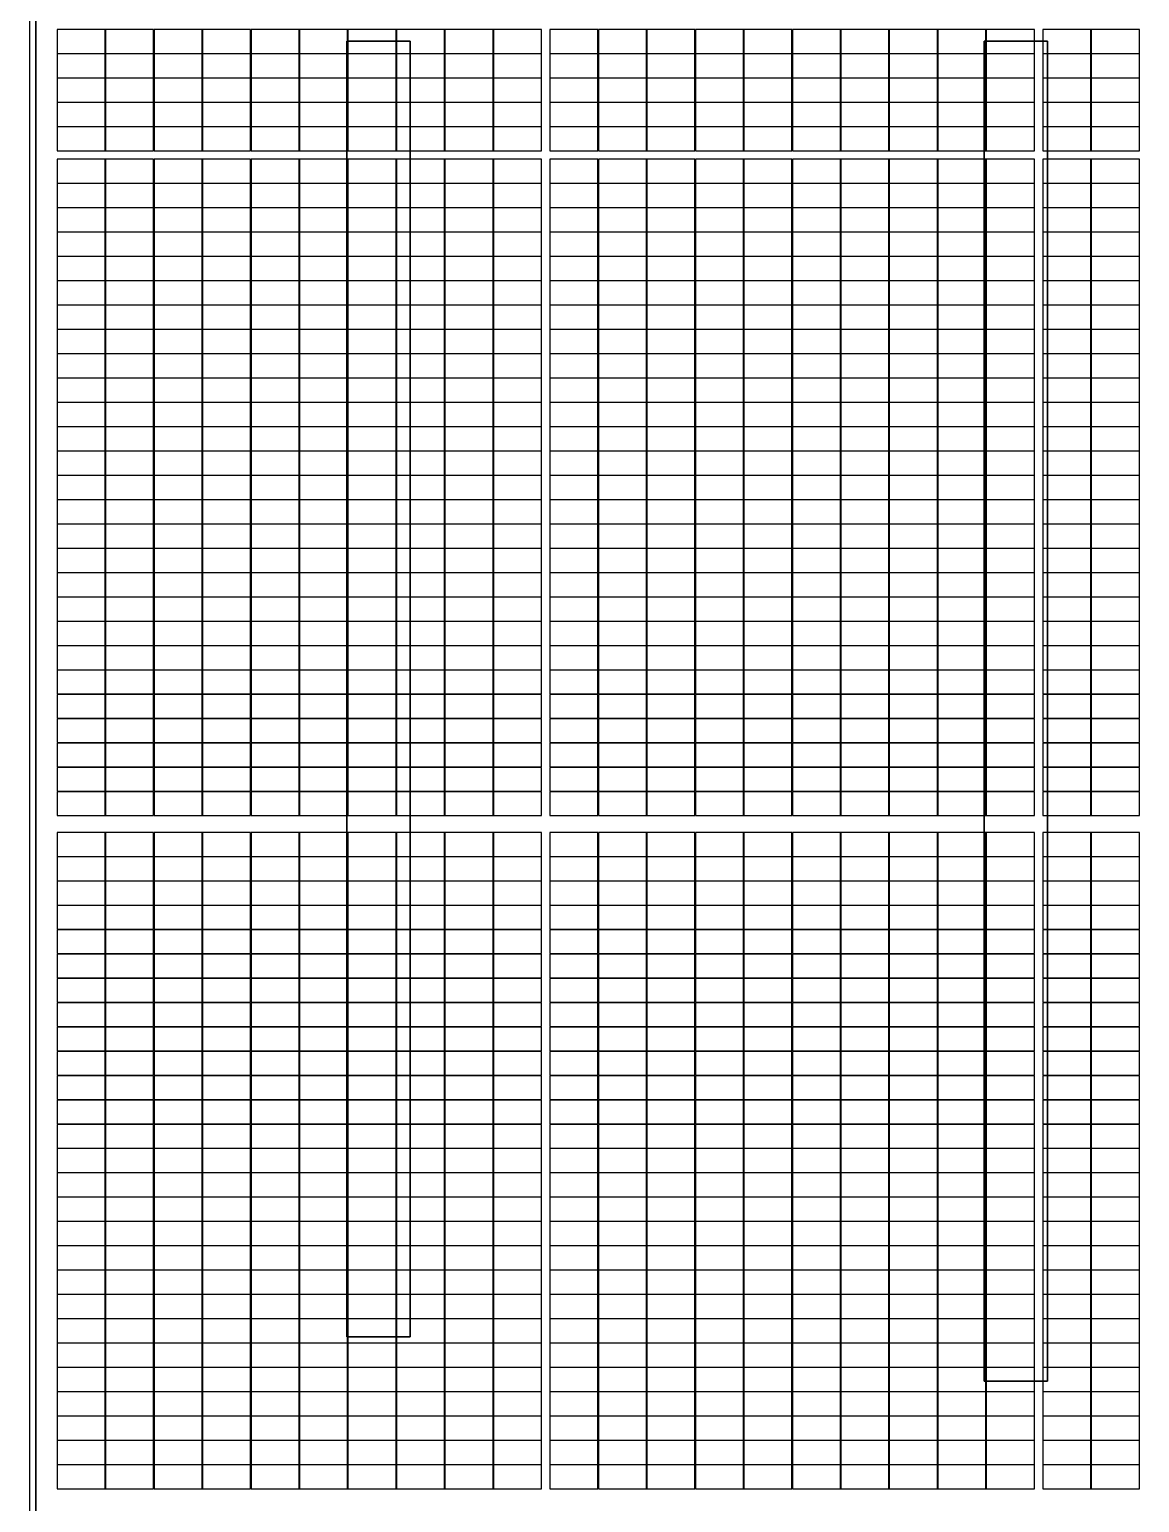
# Model space of a CAD drawing. Header units: millimetres. Extents: x 1218 to 2690, y 1163 to 1758.
# Drawn here: x 1285.3 to 1337.9, y 1416.1 to 1485.9 of the extents above; entities that cross this region are included whole.
import ezdxf

# ---------------------------------------------------------------- set-up
doc = ezdxf.new("R2010")
doc.units = ezdxf.units.MM
for name, color, linetype in [('WALL', 9, 'Continuous'), ('单元区域外轮廓', 7, 'ByLayer'), ('屋脊线', 7, 'ByLayer'), ('组件', 7, 'ByLayer'), ('障碍物', 7, 'ByLayer')]:
    doc.layers.add(name, color=color, linetype=linetype)

# ---------------------------------------------------------------- blocks, each defined once
blk = doc.blocks.new('DT1')
at = {"layer": 'WALL'}
for p, q in [((77859.9, 2023103.7), (77859.9, 1865103.7)), ((78159.9, 2022803.7), (78159.9, 1865403.7))]:
    blk.add_line(p, q, dxfattribs=at)
for points in [[(95909.9, 1952903.7), (95909.9, 2014303.7), (92909.9, 2014303.7), (92909.9, 1952903.7), (95909.9, 1952903.7)], [(126109.9, 1950803.7), (126109.9, 2014303.7), (123109.9, 2014303.7), (123109.9, 1950803.7), (126109.9, 1950803.7)]]:
    blk.add_lwpolyline(points, dxfattribs=at)
blk = doc.blocks.new('*U582')
at = {"layer": '单元区域外轮廓', "color": 2}
blk.add_polyline3d([(582600, -78700, 12000), (-582600, -78700, 12000), (-582600, 78700, 12000), (582600, 78700, 12000)], close=True, dxfattribs=at)
at = {"flags": 1}
for tag in ['unit_id', 'unit_name', 'parapet_height', 'ground_elevation', 'is_enable_parapet']:
    blk.add_attdef(tag, (0, 0), '', height=2.5, dxfattribs=at)
blk = doc.blocks.new('*U583')
at = {"layer": '屋脊线', "color": 30}
blk.add_line((-582600, 78700, 12000), (-582600, 0, 16000), dxfattribs=at)
at = {"flags": 1}
for tag in ['unit_id', 'unit_name']:
    blk.add_attdef(tag, (0, 0), '', height=2.5, dxfattribs=at)
blk = doc.blocks.new('*U586')
at = {"color": 0}
blk.add_polyline3d([(0, 0, 0), (-227.8, 0, 0), (-227.8, -113.3, 5.8), (0, -113.3, 5.8)], close=True, dxfattribs=at)
at = {"flags": 1}
for tag in ['mounting-hole-spacing1', 'mounting-hole-spacing2', 'module-material', 'vmpo', 'voco', 'silicon-material', 'panel-length', 'panel-width', 'panel-height', 'userid', 'theme', 'note', 'name', 'pmax', 'company-name', 'id', 'impo', 'isco']:
    blk.add_attdef(tag, (0, 0), '', height=2.5, dxfattribs=at)
blk = doc.blocks.new('*U587')
at = {"layer": '组件', "color": 240}
for p in [(-57931.3, 7074.4, 1250.4), (-57701.5, 7074.4, 1250.4), (-57471.7, 7074.4, 1250.4), (-57241.9, 7074.4, 1250.4), (-57012.1, 7074.4, 1250.4), (-56782.3, 7074.4, 1250.4), (-56552.5, 7074.4, 1250.4), (-56322.7, 7074.4, 1250.4), (-56092.9, 7074.4, 1250.4), (-55863.1, 7074.4, 1250.4), (-55595.3, 7074.4, 1250.4), (-57931.3, 6959.1, 1256.3), (-57701.5, 6959.1, 1256.3), (-57471.7, 6959.1, 1256.3), (-57241.9, 6959.1, 1256.3), (-57012.1, 6959.1, 1256.3), (-56782.3, 6959.1, 1256.3), (-56552.5, 6959.1, 1256.3), (-56322.7, 6959.1, 1256.3), (-56092.9, 6959.1, 1256.3), (-55863.1, 6959.1, 1256.3), (-55595.3, 6959.1, 1256.3), (-57931.3, 6843.9, 1262.2), (-57701.5, 6843.9, 1262.2), (-57471.7, 6843.9, 1262.2), (-57241.9, 6843.9, 1262.2), (-57012.1, 6843.9, 1262.2), (-56782.3, 6843.9, 1262.2), (-56552.5, 6843.9, 1262.2), (-56322.7, 6843.9, 1262.2), (-56092.9, 6843.9, 1262.2), (-55863.1, 6843.9, 1262.2), (-55595.3, 6843.9, 1262.2), (-57931.3, 6728.6, 1268), (-57701.5, 6728.6, 1268), (-57471.7, 6728.6, 1268), (-57241.9, 6728.6, 1268), (-57012.1, 6728.6, 1268), (-56782.3, 6728.6, 1268), (-56552.5, 6728.6, 1268), (-56322.7, 6728.6, 1268), (-56092.9, 6728.6, 1268), (-55863.1, 6728.6, 1268), (-55595.3, 6728.6, 1268), (-57931.3, 6613.4, 1273.9), (-57701.5, 6613.4, 1273.9), (-57471.7, 6613.4, 1273.9), (-57241.9, 6613.4, 1273.9), (-57012.1, 6613.4, 1273.9), (-56782.3, 6613.4, 1273.9), (-56552.5, 6613.4, 1273.9), (-56322.7, 6613.4, 1273.9), (-56092.9, 6613.4, 1273.9), (-55863.1, 6613.4, 1273.9), (-55595.3, 6613.4, 1273.9), (-57931.3, 6460.2, 1281.7), (-57701.5, 6460.2, 1281.7), (-57471.7, 6460.2, 1281.7), (-57241.9, 6460.2, 1281.7), (-57012.1, 6460.2, 1281.7), (-56782.3, 6460.2, 1281.7), (-56552.5, 6460.2, 1281.7), (-56322.7, 6460.2, 1281.7), (-56092.9, 6460.2, 1281.7), (-55863.1, 6460.2, 1281.7), (-55595.3, 6460.2, 1281.7), (-57931.3, 6344.9, 1287.5), (-57701.5, 6344.9, 1287.5), (-57471.7, 6344.9, 1287.5), (-57241.9, 6344.9, 1287.5), (-57012.1, 6344.9, 1287.5), (-56782.3, 6344.9, 1287.5), (-56552.5, 6344.9, 1287.5), (-56322.7, 6344.9, 1287.5), (-56092.9, 6344.9, 1287.5), (-55863.1, 6344.9, 1287.5), (-55595.3, 6344.9, 1287.5), (-57931.3, 6229.7, 1293.4), (-57701.5, 6229.7, 1293.4), (-57471.7, 6229.7, 1293.4), (-57241.9, 6229.7, 1293.4), (-57012.1, 6229.7, 1293.4), (-56782.3, 6229.7, 1293.4), (-56552.5, 6229.7, 1293.4), (-56322.7, 6229.7, 1293.4), (-56092.9, 6229.7, 1293.4), (-55863.1, 6229.7, 1293.4), (-55595.3, 6229.7, 1293.4), (-57931.3, 6114.4, 1299.2), (-57701.5, 6114.4, 1299.2), (-57471.7, 6114.4, 1299.2), (-57241.9, 6114.4, 1299.2), (-57012.1, 6114.4, 1299.2), (-56782.3, 6114.4, 1299.2), (-56552.5, 6114.4, 1299.2), (-56322.7, 6114.4, 1299.2), (-56092.9, 6114.4, 1299.2), (-55863.1, 6114.4, 1299.2), (-55595.3, 6114.4, 1299.2), (-57931.3, 5999.2, 1305.1), (-57701.5, 5999.2, 1305.1), (-57471.7, 5999.2, 1305.1), (-57241.9, 5999.2, 1305.1), (-57012.1, 5999.2, 1305.1), (-56782.3, 5999.2, 1305.1), (-56552.5, 5999.2, 1305.1), (-56322.7, 5999.2, 1305.1), (-56092.9, 5999.2, 1305.1), (-55863.1, 5999.2, 1305.1), (-55595.3, 5999.2, 1305.1), (-57931.3, 5883.9, 1310.9), (-57701.5, 5883.9, 1310.9), (-57471.7, 5883.9, 1310.9), (-57241.9, 5883.9, 1310.9), (-57012.1, 5883.9, 1310.9), (-56782.3, 5883.9, 1310.9), (-56552.5, 5883.9, 1310.9), (-56322.7, 5883.9, 1310.9), (-56092.9, 5883.9, 1310.9), (-55863.1, 5883.9, 1310.9), (-55595.3, 5883.9, 1310.9), (-57931.3, 5768.7, 1316.8), (-57701.5, 5768.7, 1316.8), (-57471.7, 5768.7, 1316.8), (-57241.9, 5768.7, 1316.8), (-57012.1, 5768.7, 1316.8), (-56782.3, 5768.7, 1316.8), (-56552.5, 5768.7, 1316.8), (-56322.7, 5768.7, 1316.8), (-56092.9, 5768.7, 1316.8), (-55863.1, 5768.7, 1316.8), (-55595.3, 5768.7, 1316.8), (-57931.3, 5653.4, 1322.7), (-57701.5, 5653.4, 1322.7), (-57471.7, 5653.4, 1322.7), (-57241.9, 5653.4, 1322.7), (-57012.1, 5653.4, 1322.7), (-56782.3, 5653.4, 1322.7), (-56552.5, 5653.4, 1322.7), (-56322.7, 5653.4, 1322.7), (-56092.9, 5653.4, 1322.7), (-55863.1, 5653.4, 1322.7), (-55595.3, 5653.4, 1322.7), (-57931.3, 5538.2, 1328.5), (-57701.5, 5538.2, 1328.5), (-57471.7, 5538.2, 1328.5), (-57241.9, 5538.2, 1328.5), (-57012.1, 5538.2, 1328.5), (-56782.3, 5538.2, 1328.5), (-56552.5, 5538.2, 1328.5), (-56322.7, 5538.2, 1328.5), (-56092.9, 5538.2, 1328.5), (-55863.1, 5538.2, 1328.5), (-55595.3, 5538.2, 1328.5), (-57931.3, 5422.9, 1334.4), (-57701.5, 5422.9, 1334.4), (-57471.7, 5422.9, 1334.4), (-57241.9, 5422.9, 1334.4), (-57012.1, 5422.9, 1334.4), (-56782.3, 5422.9, 1334.4), (-56552.5, 5422.9, 1334.4), (-56322.7, 5422.9, 1334.4), (-56092.9, 5422.9, 1334.4), (-55863.1, 5422.9, 1334.4), (-55595.3, 5422.9, 1334.4), (-57931.3, 5307.6, 1340.2), (-57701.5, 5307.6, 1340.2), (-57471.7, 5307.6, 1340.2), (-57241.9, 5307.6, 1340.2), (-57012.1, 5307.6, 1340.2), (-56782.3, 5307.6, 1340.2), (-56552.5, 5307.6, 1340.2), (-56322.7, 5307.6, 1340.2), (-56092.9, 5307.6, 1340.2), (-55863.1, 5307.6, 1340.2), (-55595.3, 5307.6, 1340.2), (-57931.3, 5192.4, 1346.1), (-57701.5, 5192.4, 1346.1), (-57471.7, 5192.4, 1346.1), (-57241.9, 5192.4, 1346.1), (-57012.1, 5192.4, 1346.1), (-56782.3, 5192.4, 1346.1), (-56552.5, 5192.4, 1346.1), (-56322.7, 5192.4, 1346.1), (-56092.9, 5192.4, 1346.1), (-55863.1, 5192.4, 1346.1), (-55595.3, 5192.4, 1346.1), (-57931.3, 5077.1, 1352), (-57701.5, 5077.1, 1352), (-57471.7, 5077.1, 1352), (-57241.9, 5077.1, 1352), (-57012.1, 5077.1, 1352), (-56782.3, 5077.1, 1352), (-56552.5, 5077.1, 1352), (-56322.7, 5077.1, 1352), (-56092.9, 5077.1, 1352), (-55863.1, 5077.1, 1352), (-55595.3, 5077.1, 1352), (-57931.3, 4961.9, 1357.8), (-57701.5, 4961.9, 1357.8), (-57471.7, 4961.9, 1357.8), (-57241.9, 4961.9, 1357.8), (-57012.1, 4961.9, 1357.8), (-56782.3, 4961.9, 1357.8), (-56552.5, 4961.9, 1357.8), (-56322.7, 4961.9, 1357.8), (-56092.9, 4961.9, 1357.8), (-55863.1, 4961.9, 1357.8), (-55595.3, 4961.9, 1357.8), (-57931.3, 4846.6, 1363.7), (-57701.5, 4846.6, 1363.7), (-57471.7, 4846.6, 1363.7), (-57241.9, 4846.6, 1363.7), (-57012.1, 4846.6, 1363.7), (-56782.3, 4846.6, 1363.7), (-56552.5, 4846.6, 1363.7), (-56322.7, 4846.6, 1363.7), (-56092.9, 4846.6, 1363.7), (-55863.1, 4846.6, 1363.7), (-55595.3, 4846.6, 1363.7), (-57931.3, 4731.4, 1369.5), (-57701.5, 4731.4, 1369.5), (-57471.7, 4731.4, 1369.5), (-57241.9, 4731.4, 1369.5), (-57012.1, 4731.4, 1369.5), (-56782.3, 4731.4, 1369.5), (-56552.5, 4731.4, 1369.5), (-56322.7, 4731.4, 1369.5), (-56092.9, 4731.4, 1369.5), (-55863.1, 4731.4, 1369.5), (-55595.3, 4731.4, 1369.5), (-57931.3, 4616.1, 1375.4), (-57701.5, 4616.1, 1375.4), (-57471.7, 4616.1, 1375.4), (-57241.9, 4616.1, 1375.4), (-57012.1, 4616.1, 1375.4), (-56782.3, 4616.1, 1375.4), (-56552.5, 4616.1, 1375.4), (-56322.7, 4616.1, 1375.4), (-56092.9, 4616.1, 1375.4), (-55863.1, 4616.1, 1375.4), (-55595.3, 4616.1, 1375.4), (-57931.3, 4500.9, 1381.3), (-57701.5, 4500.9, 1381.3), (-57471.7, 4500.9, 1381.3), (-57241.9, 4500.9, 1381.3), (-57012.1, 4500.9, 1381.3), (-56782.3, 4500.9, 1381.3), (-56552.5, 4500.9, 1381.3), (-56322.7, 4500.9, 1381.3), (-56092.9, 4500.9, 1381.3), (-55863.1, 4500.9, 1381.3), (-55595.3, 4500.9, 1381.3), (-57931.3, 4385.6, 1387.1), (-57701.5, 4385.6, 1387.1), (-57471.7, 4385.6, 1387.1), (-57241.9, 4385.6, 1387.1), (-57012.1, 4385.6, 1387.1), (-56782.3, 4385.6, 1387.1), (-56552.5, 4385.6, 1387.1), (-56322.7, 4385.6, 1387.1), (-56092.9, 4385.6, 1387.1), (-55863.1, 4385.6, 1387.1), (-55595.3, 4385.6, 1387.1), (-57931.3, 4270.4, 1393), (-57701.5, 4270.4, 1393), (-57471.7, 4270.4, 1393), (-57241.9, 4270.4, 1393), (-57012.1, 4270.4, 1393), (-56782.3, 4270.4, 1393), (-56552.5, 4270.4, 1393), (-56322.7, 4270.4, 1393), (-56092.9, 4270.4, 1393), (-55863.1, 4270.4, 1393), (-55595.3, 4270.4, 1393), (-57931.3, 4155.1, 1398.8), (-57701.5, 4155.1, 1398.8), (-57471.7, 4155.1, 1398.8), (-57241.9, 4155.1, 1398.8), (-57012.1, 4155.1, 1398.8), (-56782.3, 4155.1, 1398.8), (-56552.5, 4155.1, 1398.8), (-56322.7, 4155.1, 1398.8), (-56092.9, 4155.1, 1398.8), (-55863.1, 4155.1, 1398.8), (-55595.3, 4155.1, 1398.8), (-57931.3, 4039.9, 1404.7), (-57701.5, 4039.9, 1404.7), (-57471.7, 4039.9, 1404.7), (-57241.9, 4039.9, 1404.7), (-57012.1, 4039.9, 1404.7), (-56782.3, 4039.9, 1404.7), (-56552.5, 4039.9, 1404.7), (-56322.7, 4039.9, 1404.7), (-56092.9, 4039.9, 1404.7), (-55863.1, 4039.9, 1404.7), (-55595.3, 4039.9, 1404.7), (-57931.3, 3924.6, 1410.5), (-57701.5, 3924.6, 1410.5), (-57471.7, 3924.6, 1410.5), (-57241.9, 3924.6, 1410.5), (-57012.1, 3924.6, 1410.5), (-56782.3, 3924.6, 1410.5), (-56552.5, 3924.6, 1410.5), (-56322.7, 3924.6, 1410.5), (-56092.9, 3924.6, 1410.5), (-55863.1, 3924.6, 1410.5), (-55595.3, 3924.6, 1410.5), (-57931.3, 3809.4, 1416.4), (-57701.5, 3809.4, 1416.4), (-57471.7, 3809.4, 1416.4), (-57241.9, 3809.4, 1416.4), (-57012.1, 3809.4, 1416.4), (-56782.3, 3809.4, 1416.4), (-56552.5, 3809.4, 1416.4), (-56322.7, 3809.4, 1416.4), (-56092.9, 3809.4, 1416.4), (-55863.1, 3809.4, 1416.4), (-55595.3, 3809.4, 1416.4), (-57931.3, 3694.1, 1422.3), (-57701.5, 3694.1, 1422.3), (-57471.7, 3694.1, 1422.3), (-57241.9, 3694.1, 1422.3), (-57012.1, 3694.1, 1422.3), (-56782.3, 3694.1, 1422.3), (-56552.5, 3694.1, 1422.3), (-56322.7, 3694.1, 1422.3), (-56092.9, 3694.1, 1422.3), (-55863.1, 3694.1, 1422.3), (-55595.3, 3694.1, 1422.3), (-57931.3, 3578.9, 1428.1), (-57701.5, 3578.9, 1428.1), (-57471.7, 3578.9, 1428.1), (-57241.9, 3578.9, 1428.1), (-57012.1, 3578.9, 1428.1), (-56782.3, 3578.9, 1428.1), (-56552.5, 3578.9, 1428.1), (-56322.7, 3578.9, 1428.1), (-56092.9, 3578.9, 1428.1), (-55863.1, 3578.9, 1428.1), (-55595.3, 3578.9, 1428.1), (-57931.3, 3463.6, 1434), (-57701.5, 3463.6, 1434), (-57471.7, 3463.6, 1434), (-57241.9, 3463.6, 1434), (-57012.1, 3463.6, 1434), (-56782.3, 3463.6, 1434), (-56552.5, 3463.6, 1434), (-56322.7, 3463.6, 1434), (-56092.9, 3463.6, 1434), (-55863.1, 3463.6, 1434), (-55595.3, 3463.6, 1434), (-57931.3, 3270.4, 1443.8), (-57701.5, 3270.4, 1443.8), (-57471.7, 3270.4, 1443.8), (-57241.9, 3270.4, 1443.8), (-57012.1, 3270.4, 1443.8), (-56782.3, 3270.4, 1443.8), (-56552.5, 3270.4, 1443.8), (-56322.7, 3270.4, 1443.8), (-56092.9, 3270.4, 1443.8), (-55863.1, 3270.4, 1443.8), (-55595.3, 3270.4, 1443.8), (-57931.3, 3155.2, 1449.6), (-57701.5, 3155.2, 1449.6), (-57471.7, 3155.2, 1449.6), (-57241.9, 3155.2, 1449.6), (-57012.1, 3155.2, 1449.6), (-56782.3, 3155.2, 1449.6), (-56552.5, 3155.2, 1449.6), (-56322.7, 3155.2, 1449.6), (-56092.9, 3155.2, 1449.6), (-55863.1, 3155.2, 1449.6), (-55595.3, 3155.2, 1449.6), (-57931.3, 3039.9, 1455.5), (-57701.5, 3039.9, 1455.5), (-57471.7, 3039.9, 1455.5), (-57241.9, 3039.9, 1455.5), (-57012.1, 3039.9, 1455.5), (-56782.3, 3039.9, 1455.5), (-56552.5, 3039.9, 1455.5), (-56322.7, 3039.9, 1455.5), (-56092.9, 3039.9, 1455.5), (-55863.1, 3039.9, 1455.5), (-55595.3, 3039.9, 1455.5), (-57931.3, 2924.7, 1461.4), (-57701.5, 2924.7, 1461.4), (-57471.7, 2924.7, 1461.4), (-57241.9, 2924.7, 1461.4), (-57012.1, 2924.7, 1461.4), (-56782.3, 2924.7, 1461.4), (-56552.5, 2924.7, 1461.4), (-56322.7, 2924.7, 1461.4), (-56092.9, 2924.7, 1461.4), (-55863.1, 2924.7, 1461.4), (-55595.3, 2924.7, 1461.4), (-57931.3, 2809.4, 1467.2), (-57701.5, 2809.4, 1467.2), (-57471.7, 2809.4, 1467.2), (-57241.9, 2809.4, 1467.2), (-57012.1, 2809.4, 1467.2), (-56782.3, 2809.4, 1467.2), (-56552.5, 2809.4, 1467.2), (-56322.7, 2809.4, 1467.2), (-56092.9, 2809.4, 1467.2), (-55863.1, 2809.4, 1467.2), (-55595.3, 2809.4, 1467.2), (-57931.3, 2694.2, 1473.1), (-57701.5, 2694.2, 1473.1), (-57471.7, 2694.2, 1473.1), (-57241.9, 2694.2, 1473.1), (-57012.1, 2694.2, 1473.1), (-56782.3, 2694.2, 1473.1), (-56552.5, 2694.2, 1473.1), (-56322.7, 2694.2, 1473.1), (-56092.9, 2694.2, 1473.1), (-55863.1, 2694.2, 1473.1), (-55595.3, 2694.2, 1473.1), (-57931.3, 2578.9, 1478.9), (-57701.5, 2578.9, 1478.9), (-57471.7, 2578.9, 1478.9), (-57241.9, 2578.9, 1478.9), (-57012.1, 2578.9, 1478.9), (-56782.3, 2578.9, 1478.9), (-56552.5, 2578.9, 1478.9), (-56322.7, 2578.9, 1478.9), (-56092.9, 2578.9, 1478.9), (-55863.1, 2578.9, 1478.9), (-55595.3, 2578.9, 1478.9), (-57931.3, 2463.7, 1484.8), (-57701.5, 2463.7, 1484.8), (-57471.7, 2463.7, 1484.8), (-57241.9, 2463.7, 1484.8), (-57012.1, 2463.7, 1484.8), (-56782.3, 2463.7, 1484.8), (-56552.5, 2463.7, 1484.8), (-56322.7, 2463.7, 1484.8), (-56092.9, 2463.7, 1484.8), (-55863.1, 2463.7, 1484.8), (-55595.3, 2463.7, 1484.8), (-57931.3, 2348.4, 1490.6), (-57701.5, 2348.4, 1490.6), (-57471.7, 2348.4, 1490.6), (-57241.9, 2348.4, 1490.6), (-57012.1, 2348.4, 1490.6), (-56782.3, 2348.4, 1490.6), (-56552.5, 2348.4, 1490.6), (-56322.7, 2348.4, 1490.6), (-56092.9, 2348.4, 1490.6), (-55863.1, 2348.4, 1490.6), (-55595.3, 2348.4, 1490.6), (-57931.3, 2233.2, 1496.5), (-57701.5, 2233.2, 1496.5), (-57471.7, 2233.2, 1496.5), (-57241.9, 2233.2, 1496.5), (-57012.1, 2233.2, 1496.5), (-56782.3, 2233.2, 1496.5), (-56552.5, 2233.2, 1496.5), (-56322.7, 2233.2, 1496.5), (-56092.9, 2233.2, 1496.5), (-55863.1, 2233.2, 1496.5), (-55595.3, 2233.2, 1496.5), (-57931.3, 2117.9, 1502.4), (-57701.5, 2117.9, 1502.4), (-57471.7, 2117.9, 1502.4), (-57241.9, 2117.9, 1502.4), (-57012.1, 2117.9, 1502.4), (-56782.3, 2117.9, 1502.4), (-56552.5, 2117.9, 1502.4), (-56322.7, 2117.9, 1502.4), (-56092.9, 2117.9, 1502.4), (-55863.1, 2117.9, 1502.4), (-55595.3, 2117.9, 1502.4), (-57931.3, 2002.7, 1508.2), (-57701.5, 2002.7, 1508.2), (-57471.7, 2002.7, 1508.2), (-57241.9, 2002.7, 1508.2), (-57012.1, 2002.7, 1508.2), (-56782.3, 2002.7, 1508.2), (-56552.5, 2002.7, 1508.2), (-56322.7, 2002.7, 1508.2), (-56092.9, 2002.7, 1508.2), (-55863.1, 2002.7, 1508.2), (-55595.3, 2002.7, 1508.2), (-57931.3, 1887.4, 1514.1), (-57701.5, 1887.4, 1514.1), (-57471.7, 1887.4, 1514.1), (-57241.9, 1887.4, 1514.1), (-57012.1, 1887.4, 1514.1), (-56782.3, 1887.4, 1514.1), (-56552.5, 1887.4, 1514.1), (-56322.7, 1887.4, 1514.1), (-56092.9, 1887.4, 1514.1), (-55863.1, 1887.4, 1514.1), (-55595.3, 1887.4, 1514.1), (-57931.3, 1772.2, 1519.9), (-57701.5, 1772.2, 1519.9), (-57471.7, 1772.2, 1519.9), (-57241.9, 1772.2, 1519.9), (-57012.1, 1772.2, 1519.9), (-56782.3, 1772.2, 1519.9), (-56552.5, 1772.2, 1519.9), (-56322.7, 1772.2, 1519.9), (-56092.9, 1772.2, 1519.9), (-55863.1, 1772.2, 1519.9), (-55595.3, 1772.2, 1519.9), (-57931.3, 1656.9, 1525.8), (-57701.5, 1656.9, 1525.8), (-57471.7, 1656.9, 1525.8), (-57241.9, 1656.9, 1525.8), (-57012.1, 1656.9, 1525.8), (-56782.3, 1656.9, 1525.8), (-56552.5, 1656.9, 1525.8), (-56322.7, 1656.9, 1525.8), (-56092.9, 1656.9, 1525.8), (-55863.1, 1656.9, 1525.8), (-55595.3, 1656.9, 1525.8), (-57931.3, 1541.7, 1531.7), (-57701.5, 1541.7, 1531.7), (-57471.7, 1541.7, 1531.7), (-57241.9, 1541.7, 1531.7), (-57012.1, 1541.7, 1531.7), (-56782.3, 1541.7, 1531.7), (-56552.5, 1541.7, 1531.7), (-56322.7, 1541.7, 1531.7), (-56092.9, 1541.7, 1531.7), (-55863.1, 1541.7, 1531.7), (-55595.3, 1541.7, 1531.7), (-57931.3, 1426.4, 1537.5), (-57701.5, 1426.4, 1537.5), (-57471.7, 1426.4, 1537.5), (-57241.9, 1426.4, 1537.5), (-57012.1, 1426.4, 1537.5), (-56782.3, 1426.4, 1537.5), (-56552.5, 1426.4, 1537.5), (-56322.7, 1426.4, 1537.5), (-56092.9, 1426.4, 1537.5), (-55863.1, 1426.4, 1537.5), (-55595.3, 1426.4, 1537.5), (-57931.3, 1311.2, 1543.4), (-57701.5, 1311.2, 1543.4), (-57471.7, 1311.2, 1543.4), (-57241.9, 1311.2, 1543.4), (-57012.1, 1311.2, 1543.4), (-56782.3, 1311.2, 1543.4), (-56552.5, 1311.2, 1543.4), (-56322.7, 1311.2, 1543.4), (-56092.9, 1311.2, 1543.4), (-55863.1, 1311.2, 1543.4), (-55595.3, 1311.2, 1543.4), (-57931.3, 1195.9, 1549.2), (-57701.5, 1195.9, 1549.2), (-57471.7, 1195.9, 1549.2), (-57241.9, 1195.9, 1549.2), (-57012.1, 1195.9, 1549.2), (-56782.3, 1195.9, 1549.2), (-56552.5, 1195.9, 1549.2), (-56322.7, 1195.9, 1549.2), (-56092.9, 1195.9, 1549.2), (-55863.1, 1195.9, 1549.2), (-55595.3, 1195.9, 1549.2), (-57931.3, 1080.7, 1555.1), (-57701.5, 1080.7, 1555.1), (-57471.7, 1080.7, 1555.1), (-57241.9, 1080.7, 1555.1), (-57012.1, 1080.7, 1555.1), (-56782.3, 1080.7, 1555.1), (-56552.5, 1080.7, 1555.1), (-56322.7, 1080.7, 1555.1), (-56092.9, 1080.7, 1555.1), (-55863.1, 1080.7, 1555.1), (-55595.3, 1080.7, 1555.1), (-57931.3, 965.4, 1560.9), (-57701.5, 965.4, 1560.9), (-57471.7, 965.4, 1560.9), (-57241.9, 965.4, 1560.9), (-57012.1, 965.4, 1560.9), (-56782.3, 965.4, 1560.9), (-56552.5, 965.4, 1560.9), (-56322.7, 965.4, 1560.9), (-56092.9, 965.4, 1560.9), (-55863.1, 965.4, 1560.9), (-55595.3, 965.4, 1560.9), (-57931.3, 850.2, 1566.8), (-57701.5, 850.2, 1566.8), (-57471.7, 850.2, 1566.8), (-57241.9, 850.2, 1566.8), (-57012.1, 850.2, 1566.8), (-56782.3, 850.2, 1566.8), (-56552.5, 850.2, 1566.8), (-56322.7, 850.2, 1566.8), (-56092.9, 850.2, 1566.8), (-55863.1, 850.2, 1566.8), (-55595.3, 850.2, 1566.8), (-57931.3, 734.9, 1572.7), (-57701.5, 734.9, 1572.7), (-57471.7, 734.9, 1572.7), (-57241.9, 734.9, 1572.7), (-57012.1, 734.9, 1572.7), (-56782.3, 734.9, 1572.7), (-56552.5, 734.9, 1572.7), (-56322.7, 734.9, 1572.7), (-56092.9, 734.9, 1572.7), (-55863.1, 734.9, 1572.7), (-55595.3, 734.9, 1572.7), (-57931.3, 619.6, 1578.5), (-57701.5, 619.6, 1578.5), (-57471.7, 619.6, 1578.5), (-57241.9, 619.6, 1578.5), (-57012.1, 619.6, 1578.5), (-56782.3, 619.6, 1578.5), (-56552.5, 619.6, 1578.5), (-56322.7, 619.6, 1578.5), (-56092.9, 619.6, 1578.5), (-55863.1, 619.6, 1578.5), (-55595.3, 619.6, 1578.5), (-57931.3, 504.4, 1584.4), (-57701.5, 504.4, 1584.4), (-57471.7, 504.4, 1584.4), (-57241.9, 504.4, 1584.4), (-57012.1, 504.4, 1584.4), (-56782.3, 504.4, 1584.4), (-56552.5, 504.4, 1584.4), (-56322.7, 504.4, 1584.4), (-56092.9, 504.4, 1584.4), (-55863.1, 504.4, 1584.4), (-55595.3, 504.4, 1584.4), (-57931.3, 389.1, 1590.2), (-57701.5, 389.1, 1590.2), (-57471.7, 389.1, 1590.2), (-57241.9, 389.1, 1590.2), (-57012.1, 389.1, 1590.2), (-56782.3, 389.1, 1590.2), (-56552.5, 389.1, 1590.2), (-56322.7, 389.1, 1590.2), (-56092.9, 389.1, 1590.2), (-55863.1, 389.1, 1590.2), (-55595.3, 389.1, 1590.2), (-57931.3, 273.9, 1596.1), (-57701.5, 273.9, 1596.1), (-57471.7, 273.9, 1596.1), (-57241.9, 273.9, 1596.1), (-57012.1, 273.9, 1596.1), (-56782.3, 273.9, 1596.1), (-56552.5, 273.9, 1596.1), (-56322.7, 273.9, 1596.1), (-56092.9, 273.9, 1596.1), (-55863.1, 273.9, 1596.1), (-55595.3, 273.9, 1596.1)]:
    blk.add_blockref('*U586', p, dxfattribs=at)
at = {"layer": '组件', "color": 60}
for p in [(-55365.5, 7074.4, 1250.4), (-55135.7, 7074.4, 1250.4), (-54905.9, 7074.4, 1250.4), (-54676.1, 7074.4, 1250.4), (-54446.3, 7074.4, 1250.4), (-54216.5, 7074.4, 1250.4), (-53986.7, 7074.4, 1250.4), (-53756.9, 7074.4, 1250.4), (-53527.1, 7074.4, 1250.4), (-53259.3, 7074.4, 1250.4), (-53029.5, 7074.4, 1250.4), (-55365.5, 6959.1, 1256.3), (-55135.7, 6959.1, 1256.3), (-54905.9, 6959.1, 1256.3), (-54676.1, 6959.1, 1256.3), (-54446.3, 6959.1, 1256.3), (-54216.5, 6959.1, 1256.3), (-53986.7, 6959.1, 1256.3), (-53756.9, 6959.1, 1256.3), (-53527.1, 6959.1, 1256.3), (-53259.3, 6959.1, 1256.3), (-53029.5, 6959.1, 1256.3), (-55365.5, 6843.9, 1262.2), (-55135.7, 6843.9, 1262.2), (-54905.9, 6843.9, 1262.2), (-54676.1, 6843.9, 1262.2), (-54446.3, 6843.9, 1262.2), (-54216.5, 6843.9, 1262.2), (-53986.7, 6843.9, 1262.2), (-53756.9, 6843.9, 1262.2), (-53527.1, 6843.9, 1262.2), (-53259.3, 6843.9, 1262.2), (-53029.5, 6843.9, 1262.2), (-55365.5, 6728.6, 1268), (-55135.7, 6728.6, 1268), (-54905.9, 6728.6, 1268), (-54676.1, 6728.6, 1268), (-54446.3, 6728.6, 1268), (-54216.5, 6728.6, 1268), (-53986.7, 6728.6, 1268), (-53756.9, 6728.6, 1268), (-53527.1, 6728.6, 1268), (-53259.3, 6728.6, 1268), (-53029.5, 6728.6, 1268), (-55365.5, 6613.4, 1273.9), (-55135.7, 6613.4, 1273.9), (-54905.9, 6613.4, 1273.9), (-54676.1, 6613.4, 1273.9), (-54446.3, 6613.4, 1273.9), (-54216.5, 6613.4, 1273.9), (-53986.7, 6613.4, 1273.9), (-53756.9, 6613.4, 1273.9), (-53527.1, 6613.4, 1273.9), (-53259.3, 6613.4, 1273.9), (-53029.5, 6613.4, 1273.9), (-55365.5, 6460.2, 1281.7), (-55135.7, 6460.2, 1281.7), (-54905.9, 6460.2, 1281.7), (-54676.1, 6460.2, 1281.7), (-54446.3, 6460.2, 1281.7), (-54216.5, 6460.2, 1281.7), (-53986.7, 6460.2, 1281.7), (-53756.9, 6460.2, 1281.7), (-53527.1, 6460.2, 1281.7), (-53259.3, 6460.2, 1281.7), (-53029.5, 6460.2, 1281.7), (-55365.5, 6344.9, 1287.5), (-55135.7, 6344.9, 1287.5), (-54905.9, 6344.9, 1287.5), (-54676.1, 6344.9, 1287.5), (-54446.3, 6344.9, 1287.5), (-54216.5, 6344.9, 1287.5), (-53986.7, 6344.9, 1287.5), (-53756.9, 6344.9, 1287.5), (-53527.1, 6344.9, 1287.5), (-53259.3, 6344.9, 1287.5), (-53029.5, 6344.9, 1287.5), (-55365.5, 6229.7, 1293.4), (-55135.7, 6229.7, 1293.4), (-54905.9, 6229.7, 1293.4), (-54676.1, 6229.7, 1293.4), (-54446.3, 6229.7, 1293.4), (-54216.5, 6229.7, 1293.4), (-53986.7, 6229.7, 1293.4), (-53756.9, 6229.7, 1293.4), (-53527.1, 6229.7, 1293.4), (-53259.3, 6229.7, 1293.4), (-53029.5, 6229.7, 1293.4), (-55365.5, 6114.4, 1299.2), (-55135.7, 6114.4, 1299.2), (-54905.9, 6114.4, 1299.2), (-54676.1, 6114.4, 1299.2), (-54446.3, 6114.4, 1299.2), (-54216.5, 6114.4, 1299.2), (-53986.7, 6114.4, 1299.2), (-53756.9, 6114.4, 1299.2), (-53527.1, 6114.4, 1299.2), (-53259.3, 6114.4, 1299.2), (-53029.5, 6114.4, 1299.2), (-55365.5, 5999.2, 1305.1), (-55135.7, 5999.2, 1305.1), (-54905.9, 5999.2, 1305.1), (-54676.1, 5999.2, 1305.1), (-54446.3, 5999.2, 1305.1), (-54216.5, 5999.2, 1305.1), (-53986.7, 5999.2, 1305.1), (-53756.9, 5999.2, 1305.1), (-53527.1, 5999.2, 1305.1), (-53259.3, 5999.2, 1305.1), (-53029.5, 5999.2, 1305.1), (-55365.5, 5883.9, 1310.9), (-55135.7, 5883.9, 1310.9), (-54905.9, 5883.9, 1310.9), (-54676.1, 5883.9, 1310.9), (-54446.3, 5883.9, 1310.9), (-54216.5, 5883.9, 1310.9), (-53986.7, 5883.9, 1310.9), (-53756.9, 5883.9, 1310.9), (-53527.1, 5883.9, 1310.9), (-53259.3, 5883.9, 1310.9), (-53029.5, 5883.9, 1310.9), (-55365.5, 5768.7, 1316.8), (-55135.7, 5768.7, 1316.8), (-54905.9, 5768.7, 1316.8), (-54676.1, 5768.7, 1316.8), (-54446.3, 5768.7, 1316.8), (-54216.5, 5768.7, 1316.8), (-53986.7, 5768.7, 1316.8), (-53756.9, 5768.7, 1316.8), (-53527.1, 5768.7, 1316.8), (-53259.3, 5768.7, 1316.8), (-53029.5, 5768.7, 1316.8), (-55365.5, 5653.4, 1322.7), (-55135.7, 5653.4, 1322.7), (-54905.9, 5653.4, 1322.7), (-54676.1, 5653.4, 1322.7), (-54446.3, 5653.4, 1322.7), (-54216.5, 5653.4, 1322.7), (-53986.7, 5653.4, 1322.7), (-53756.9, 5653.4, 1322.7), (-53527.1, 5653.4, 1322.7), (-53259.3, 5653.4, 1322.7), (-53029.5, 5653.4, 1322.7), (-55365.5, 5538.2, 1328.5), (-55135.7, 5538.2, 1328.5), (-54905.9, 5538.2, 1328.5), (-54676.1, 5538.2, 1328.5), (-54446.3, 5538.2, 1328.5), (-54216.5, 5538.2, 1328.5), (-53986.7, 5538.2, 1328.5), (-53756.9, 5538.2, 1328.5), (-53527.1, 5538.2, 1328.5), (-53259.3, 5538.2, 1328.5), (-53029.5, 5538.2, 1328.5), (-55365.5, 5422.9, 1334.4), (-55135.7, 5422.9, 1334.4), (-54905.9, 5422.9, 1334.4), (-54676.1, 5422.9, 1334.4), (-54446.3, 5422.9, 1334.4), (-54216.5, 5422.9, 1334.4), (-53986.7, 5422.9, 1334.4), (-53756.9, 5422.9, 1334.4), (-53527.1, 5422.9, 1334.4), (-53259.3, 5422.9, 1334.4), (-53029.5, 5422.9, 1334.4), (-55365.5, 5307.6, 1340.2), (-55135.7, 5307.6, 1340.2), (-54905.9, 5307.6, 1340.2), (-54676.1, 5307.6, 1340.2), (-54446.3, 5307.6, 1340.2), (-54216.5, 5307.6, 1340.2), (-53986.7, 5307.6, 1340.2), (-53756.9, 5307.6, 1340.2), (-53527.1, 5307.6, 1340.2), (-53259.3, 5307.6, 1340.2), (-53029.5, 5307.6, 1340.2), (-55365.5, 5192.4, 1346.1), (-55135.7, 5192.4, 1346.1), (-54905.9, 5192.4, 1346.1), (-54676.1, 5192.4, 1346.1), (-54446.3, 5192.4, 1346.1), (-54216.5, 5192.4, 1346.1), (-53986.7, 5192.4, 1346.1), (-53756.9, 5192.4, 1346.1), (-53527.1, 5192.4, 1346.1), (-53259.3, 5192.4, 1346.1), (-53029.5, 5192.4, 1346.1), (-55365.5, 5077.1, 1352), (-55135.7, 5077.1, 1352), (-54905.9, 5077.1, 1352), (-54676.1, 5077.1, 1352), (-54446.3, 5077.1, 1352), (-54216.5, 5077.1, 1352), (-53986.7, 5077.1, 1352), (-53756.9, 5077.1, 1352), (-53527.1, 5077.1, 1352), (-53259.3, 5077.1, 1352), (-53029.5, 5077.1, 1352), (-55365.5, 4961.9, 1357.8), (-55135.7, 4961.9, 1357.8), (-54905.9, 4961.9, 1357.8), (-54676.1, 4961.9, 1357.8), (-54446.3, 4961.9, 1357.8), (-54216.5, 4961.9, 1357.8), (-53986.7, 4961.9, 1357.8), (-53756.9, 4961.9, 1357.8), (-53527.1, 4961.9, 1357.8), (-53259.3, 4961.9, 1357.8), (-53029.5, 4961.9, 1357.8), (-55365.5, 4846.6, 1363.7), (-55135.7, 4846.6, 1363.7), (-54905.9, 4846.6, 1363.7), (-54676.1, 4846.6, 1363.7), (-54446.3, 4846.6, 1363.7), (-54216.5, 4846.6, 1363.7), (-53986.7, 4846.6, 1363.7), (-53756.9, 4846.6, 1363.7), (-53527.1, 4846.6, 1363.7), (-53259.3, 4846.6, 1363.7), (-53029.5, 4846.6, 1363.7), (-55365.5, 4731.4, 1369.5), (-55135.7, 4731.4, 1369.5), (-54905.9, 4731.4, 1369.5), (-54676.1, 4731.4, 1369.5), (-54446.3, 4731.4, 1369.5), (-54216.5, 4731.4, 1369.5), (-53986.7, 4731.4, 1369.5), (-53756.9, 4731.4, 1369.5), (-53527.1, 4731.4, 1369.5), (-53259.3, 4731.4, 1369.5), (-53029.5, 4731.4, 1369.5), (-55365.5, 4616.1, 1375.4), (-55135.7, 4616.1, 1375.4), (-54905.9, 4616.1, 1375.4), (-54676.1, 4616.1, 1375.4), (-54446.3, 4616.1, 1375.4), (-54216.5, 4616.1, 1375.4), (-53986.7, 4616.1, 1375.4), (-53756.9, 4616.1, 1375.4), (-53527.1, 4616.1, 1375.4), (-53259.3, 4616.1, 1375.4), (-53029.5, 4616.1, 1375.4), (-55365.5, 4500.9, 1381.3), (-55135.7, 4500.9, 1381.3), (-54905.9, 4500.9, 1381.3), (-54676.1, 4500.9, 1381.3), (-54446.3, 4500.9, 1381.3), (-54216.5, 4500.9, 1381.3), (-53986.7, 4500.9, 1381.3), (-53756.9, 4500.9, 1381.3), (-53527.1, 4500.9, 1381.3), (-53259.3, 4500.9, 1381.3), (-53029.5, 4500.9, 1381.3), (-55365.5, 4385.6, 1387.1), (-55135.7, 4385.6, 1387.1), (-54905.9, 4385.6, 1387.1), (-54676.1, 4385.6, 1387.1), (-54446.3, 4385.6, 1387.1), (-54216.5, 4385.6, 1387.1), (-53986.7, 4385.6, 1387.1), (-53756.9, 4385.6, 1387.1), (-53527.1, 4385.6, 1387.1), (-53259.3, 4385.6, 1387.1), (-53029.5, 4385.6, 1387.1), (-55365.5, 4270.4, 1393), (-55135.7, 4270.4, 1393), (-54905.9, 4270.4, 1393), (-54676.1, 4270.4, 1393), (-54446.3, 4270.4, 1393), (-54216.5, 4270.4, 1393), (-53986.7, 4270.4, 1393), (-53756.9, 4270.4, 1393), (-53527.1, 4270.4, 1393), (-53259.3, 4270.4, 1393), (-53029.5, 4270.4, 1393), (-55365.5, 4155.1, 1398.8), (-55135.7, 4155.1, 1398.8), (-54905.9, 4155.1, 1398.8), (-54676.1, 4155.1, 1398.8), (-54446.3, 4155.1, 1398.8), (-54216.5, 4155.1, 1398.8), (-53986.7, 4155.1, 1398.8), (-53756.9, 4155.1, 1398.8), (-53527.1, 4155.1, 1398.8), (-53259.3, 4155.1, 1398.8), (-53029.5, 4155.1, 1398.8), (-55365.5, 4039.9, 1404.7), (-55135.7, 4039.9, 1404.7), (-54905.9, 4039.9, 1404.7), (-54676.1, 4039.9, 1404.7), (-54446.3, 4039.9, 1404.7), (-54216.5, 4039.9, 1404.7), (-53986.7, 4039.9, 1404.7), (-53756.9, 4039.9, 1404.7), (-53527.1, 4039.9, 1404.7), (-53259.3, 4039.9, 1404.7), (-53029.5, 4039.9, 1404.7), (-55365.5, 3924.6, 1410.5), (-55135.7, 3924.6, 1410.5), (-54905.9, 3924.6, 1410.5), (-54676.1, 3924.6, 1410.5), (-54446.3, 3924.6, 1410.5), (-54216.5, 3924.6, 1410.5), (-53986.7, 3924.6, 1410.5), (-53756.9, 3924.6, 1410.5), (-53527.1, 3924.6, 1410.5), (-53259.3, 3924.6, 1410.5), (-53029.5, 3924.6, 1410.5), (-55365.5, 3809.4, 1416.4), (-55135.7, 3809.4, 1416.4), (-54905.9, 3809.4, 1416.4), (-54676.1, 3809.4, 1416.4), (-54446.3, 3809.4, 1416.4), (-54216.5, 3809.4, 1416.4), (-53986.7, 3809.4, 1416.4), (-53756.9, 3809.4, 1416.4), (-53527.1, 3809.4, 1416.4), (-53259.3, 3809.4, 1416.4), (-53029.5, 3809.4, 1416.4), (-55365.5, 3694.1, 1422.3), (-55135.7, 3694.1, 1422.3), (-54905.9, 3694.1, 1422.3), (-54676.1, 3694.1, 1422.3), (-54446.3, 3694.1, 1422.3), (-54216.5, 3694.1, 1422.3), (-53986.7, 3694.1, 1422.3), (-53756.9, 3694.1, 1422.3), (-53527.1, 3694.1, 1422.3), (-53259.3, 3694.1, 1422.3), (-53029.5, 3694.1, 1422.3), (-55365.5, 3578.9, 1428.1), (-55135.7, 3578.9, 1428.1), (-54905.9, 3578.9, 1428.1), (-54676.1, 3578.9, 1428.1), (-54446.3, 3578.9, 1428.1), (-54216.5, 3578.9, 1428.1), (-53986.7, 3578.9, 1428.1), (-53756.9, 3578.9, 1428.1), (-53527.1, 3578.9, 1428.1), (-53259.3, 3578.9, 1428.1), (-53029.5, 3578.9, 1428.1), (-55365.5, 3463.6, 1434), (-55135.7, 3463.6, 1434), (-54905.9, 3463.6, 1434), (-54676.1, 3463.6, 1434), (-54446.3, 3463.6, 1434), (-54216.5, 3463.6, 1434), (-53986.7, 3463.6, 1434), (-53756.9, 3463.6, 1434), (-53527.1, 3463.6, 1434), (-53259.3, 3463.6, 1434), (-53029.5, 3463.6, 1434), (-55365.5, 3270.4, 1443.8), (-55135.7, 3270.4, 1443.8), (-54905.9, 3270.4, 1443.8), (-54676.1, 3270.4, 1443.8), (-54446.3, 3270.4, 1443.8), (-54216.5, 3270.4, 1443.8), (-53986.7, 3270.4, 1443.8), (-53756.9, 3270.4, 1443.8), (-53527.1, 3270.4, 1443.8), (-53259.3, 3270.4, 1443.8), (-53029.5, 3270.4, 1443.8), (-55365.5, 3155.2, 1449.6), (-55135.7, 3155.2, 1449.6), (-54905.9, 3155.2, 1449.6), (-54676.1, 3155.2, 1449.6), (-54446.3, 3155.2, 1449.6), (-54216.5, 3155.2, 1449.6), (-53986.7, 3155.2, 1449.6), (-53756.9, 3155.2, 1449.6), (-53527.1, 3155.2, 1449.6), (-53259.3, 3155.2, 1449.6), (-53029.5, 3155.2, 1449.6), (-55365.5, 3039.9, 1455.5), (-55135.7, 3039.9, 1455.5), (-54905.9, 3039.9, 1455.5), (-54676.1, 3039.9, 1455.5), (-54446.3, 3039.9, 1455.5), (-54216.5, 3039.9, 1455.5), (-53986.7, 3039.9, 1455.5), (-53756.9, 3039.9, 1455.5), (-53527.1, 3039.9, 1455.5), (-53259.3, 3039.9, 1455.5), (-53029.5, 3039.9, 1455.5), (-55365.5, 2924.7, 1461.4), (-55135.7, 2924.7, 1461.4), (-54905.9, 2924.7, 1461.4), (-54676.1, 2924.7, 1461.4), (-54446.3, 2924.7, 1461.4), (-54216.5, 2924.7, 1461.4), (-53986.7, 2924.7, 1461.4), (-53756.9, 2924.7, 1461.4), (-53527.1, 2924.7, 1461.4), (-53259.3, 2924.7, 1461.4), (-53029.5, 2924.7, 1461.4), (-55365.5, 2809.4, 1467.2), (-55135.7, 2809.4, 1467.2), (-54905.9, 2809.4, 1467.2), (-54676.1, 2809.4, 1467.2), (-54446.3, 2809.4, 1467.2), (-54216.5, 2809.4, 1467.2), (-53986.7, 2809.4, 1467.2), (-53756.9, 2809.4, 1467.2), (-53527.1, 2809.4, 1467.2), (-53259.3, 2809.4, 1467.2), (-53029.5, 2809.4, 1467.2), (-55365.5, 2694.2, 1473.1), (-55135.7, 2694.2, 1473.1), (-54905.9, 2694.2, 1473.1), (-54676.1, 2694.2, 1473.1), (-54446.3, 2694.2, 1473.1), (-54216.5, 2694.2, 1473.1), (-53986.7, 2694.2, 1473.1), (-53756.9, 2694.2, 1473.1), (-53527.1, 2694.2, 1473.1), (-53259.3, 2694.2, 1473.1), (-53029.5, 2694.2, 1473.1), (-55365.5, 2578.9, 1478.9), (-55135.7, 2578.9, 1478.9), (-54905.9, 2578.9, 1478.9), (-54676.1, 2578.9, 1478.9), (-54446.3, 2578.9, 1478.9), (-54216.5, 2578.9, 1478.9), (-53986.7, 2578.9, 1478.9), (-53756.9, 2578.9, 1478.9), (-53527.1, 2578.9, 1478.9), (-53259.3, 2578.9, 1478.9), (-53029.5, 2578.9, 1478.9), (-55365.5, 2463.7, 1484.8), (-55135.7, 2463.7, 1484.8), (-54905.9, 2463.7, 1484.8), (-54676.1, 2463.7, 1484.8), (-54446.3, 2463.7, 1484.8), (-54216.5, 2463.7, 1484.8), (-53986.7, 2463.7, 1484.8), (-53756.9, 2463.7, 1484.8), (-53527.1, 2463.7, 1484.8), (-53259.3, 2463.7, 1484.8), (-53029.5, 2463.7, 1484.8), (-55365.5, 2348.4, 1490.6), (-55135.7, 2348.4, 1490.6), (-54905.9, 2348.4, 1490.6), (-54676.1, 2348.4, 1490.6), (-54446.3, 2348.4, 1490.6), (-54216.5, 2348.4, 1490.6), (-53986.7, 2348.4, 1490.6), (-53756.9, 2348.4, 1490.6), (-53527.1, 2348.4, 1490.6), (-53259.3, 2348.4, 1490.6), (-53029.5, 2348.4, 1490.6), (-55365.5, 2233.2, 1496.5), (-55135.7, 2233.2, 1496.5), (-54905.9, 2233.2, 1496.5), (-54676.1, 2233.2, 1496.5), (-54446.3, 2233.2, 1496.5), (-54216.5, 2233.2, 1496.5), (-53986.7, 2233.2, 1496.5), (-53756.9, 2233.2, 1496.5), (-53527.1, 2233.2, 1496.5), (-53259.3, 2233.2, 1496.5), (-53029.5, 2233.2, 1496.5), (-55365.5, 2117.9, 1502.4), (-55135.7, 2117.9, 1502.4), (-54905.9, 2117.9, 1502.4), (-54676.1, 2117.9, 1502.4), (-54446.3, 2117.9, 1502.4), (-54216.5, 2117.9, 1502.4), (-53986.7, 2117.9, 1502.4), (-53756.9, 2117.9, 1502.4), (-53527.1, 2117.9, 1502.4), (-53259.3, 2117.9, 1502.4), (-53029.5, 2117.9, 1502.4), (-55365.5, 2002.7, 1508.2), (-55135.7, 2002.7, 1508.2), (-54905.9, 2002.7, 1508.2), (-54676.1, 2002.7, 1508.2), (-54446.3, 2002.7, 1508.2), (-54216.5, 2002.7, 1508.2), (-53986.7, 2002.7, 1508.2), (-53756.9, 2002.7, 1508.2), (-53527.1, 2002.7, 1508.2), (-53259.3, 2002.7, 1508.2), (-53029.5, 2002.7, 1508.2), (-55365.5, 1887.4, 1514.1), (-55135.7, 1887.4, 1514.1), (-54905.9, 1887.4, 1514.1), (-54676.1, 1887.4, 1514.1), (-54446.3, 1887.4, 1514.1), (-54216.5, 1887.4, 1514.1), (-53986.7, 1887.4, 1514.1), (-53756.9, 1887.4, 1514.1), (-53527.1, 1887.4, 1514.1), (-53259.3, 1887.4, 1514.1), (-53029.5, 1887.4, 1514.1), (-55365.5, 1772.2, 1519.9), (-55135.7, 1772.2, 1519.9), (-54905.9, 1772.2, 1519.9), (-54676.1, 1772.2, 1519.9), (-54446.3, 1772.2, 1519.9), (-54216.5, 1772.2, 1519.9), (-53986.7, 1772.2, 1519.9), (-53756.9, 1772.2, 1519.9), (-53527.1, 1772.2, 1519.9), (-53259.3, 1772.2, 1519.9), (-53029.5, 1772.2, 1519.9), (-55365.5, 1656.9, 1525.8), (-55135.7, 1656.9, 1525.8), (-54905.9, 1656.9, 1525.8), (-54676.1, 1656.9, 1525.8), (-54446.3, 1656.9, 1525.8), (-54216.5, 1656.9, 1525.8), (-53986.7, 1656.9, 1525.8), (-53756.9, 1656.9, 1525.8), (-53527.1, 1656.9, 1525.8), (-53259.3, 1656.9, 1525.8), (-53029.5, 1656.9, 1525.8), (-55365.5, 1541.7, 1531.7), (-55135.7, 1541.7, 1531.7), (-54905.9, 1541.7, 1531.7), (-54676.1, 1541.7, 1531.7), (-54446.3, 1541.7, 1531.7), (-54216.5, 1541.7, 1531.7), (-53986.7, 1541.7, 1531.7), (-53756.9, 1541.7, 1531.7), (-53527.1, 1541.7, 1531.7), (-53259.3, 1541.7, 1531.7), (-53029.5, 1541.7, 1531.7), (-55365.5, 1426.4, 1537.5), (-55135.7, 1426.4, 1537.5), (-54905.9, 1426.4, 1537.5), (-54676.1, 1426.4, 1537.5), (-54446.3, 1426.4, 1537.5), (-54216.5, 1426.4, 1537.5), (-53986.7, 1426.4, 1537.5), (-53756.9, 1426.4, 1537.5), (-53527.1, 1426.4, 1537.5), (-53259.3, 1426.4, 1537.5), (-53029.5, 1426.4, 1537.5), (-55365.5, 1311.2, 1543.4), (-55135.7, 1311.2, 1543.4), (-54905.9, 1311.2, 1543.4), (-54676.1, 1311.2, 1543.4), (-54446.3, 1311.2, 1543.4), (-54216.5, 1311.2, 1543.4), (-53986.7, 1311.2, 1543.4), (-53756.9, 1311.2, 1543.4), (-53527.1, 1311.2, 1543.4), (-53259.3, 1311.2, 1543.4), (-53029.5, 1311.2, 1543.4), (-55365.5, 1195.9, 1549.2), (-55135.7, 1195.9, 1549.2), (-54905.9, 1195.9, 1549.2), (-54676.1, 1195.9, 1549.2), (-54446.3, 1195.9, 1549.2), (-54216.5, 1195.9, 1549.2), (-53986.7, 1195.9, 1549.2), (-53756.9, 1195.9, 1549.2), (-53527.1, 1195.9, 1549.2), (-53259.3, 1195.9, 1549.2), (-53029.5, 1195.9, 1549.2), (-55365.5, 1080.7, 1555.1), (-55135.7, 1080.7, 1555.1), (-54905.9, 1080.7, 1555.1), (-54676.1, 1080.7, 1555.1), (-54446.3, 1080.7, 1555.1), (-54216.5, 1080.7, 1555.1), (-53986.7, 1080.7, 1555.1), (-53756.9, 1080.7, 1555.1), (-53527.1, 1080.7, 1555.1), (-53259.3, 1080.7, 1555.1), (-53029.5, 1080.7, 1555.1), (-55365.5, 965.4, 1560.9), (-55135.7, 965.4, 1560.9), (-54905.9, 965.4, 1560.9), (-54676.1, 965.4, 1560.9), (-54446.3, 965.4, 1560.9), (-54216.5, 965.4, 1560.9), (-53986.7, 965.4, 1560.9), (-53756.9, 965.4, 1560.9), (-53527.1, 965.4, 1560.9), (-53259.3, 965.4, 1560.9), (-53029.5, 965.4, 1560.9), (-55365.5, 850.2, 1566.8), (-55135.7, 850.2, 1566.8), (-54905.9, 850.2, 1566.8), (-54676.1, 850.2, 1566.8), (-54446.3, 850.2, 1566.8), (-54216.5, 850.2, 1566.8), (-53986.7, 850.2, 1566.8), (-53756.9, 850.2, 1566.8), (-53527.1, 850.2, 1566.8), (-53259.3, 850.2, 1566.8), (-53029.5, 850.2, 1566.8), (-55365.5, 734.9, 1572.7), (-55135.7, 734.9, 1572.7), (-54905.9, 734.9, 1572.7), (-54676.1, 734.9, 1572.7), (-54446.3, 734.9, 1572.7), (-54216.5, 734.9, 1572.7), (-53986.7, 734.9, 1572.7), (-53756.9, 734.9, 1572.7), (-53527.1, 734.9, 1572.7), (-53259.3, 734.9, 1572.7), (-53029.5, 734.9, 1572.7), (-55365.5, 619.6, 1578.5), (-55135.7, 619.6, 1578.5), (-54905.9, 619.6, 1578.5), (-54676.1, 619.6, 1578.5), (-54446.3, 619.6, 1578.5), (-54216.5, 619.6, 1578.5), (-53986.7, 619.6, 1578.5), (-53756.9, 619.6, 1578.5), (-53527.1, 619.6, 1578.5), (-53259.3, 619.6, 1578.5), (-53029.5, 619.6, 1578.5), (-55365.5, 504.4, 1584.4), (-55135.7, 504.4, 1584.4), (-54905.9, 504.4, 1584.4), (-54676.1, 504.4, 1584.4), (-54446.3, 504.4, 1584.4), (-54216.5, 504.4, 1584.4), (-53986.7, 504.4, 1584.4), (-53756.9, 504.4, 1584.4), (-53527.1, 504.4, 1584.4), (-53259.3, 504.4, 1584.4), (-53029.5, 504.4, 1584.4), (-55365.5, 389.1, 1590.2), (-55135.7, 389.1, 1590.2), (-54905.9, 389.1, 1590.2), (-54676.1, 389.1, 1590.2), (-54446.3, 389.1, 1590.2), (-54216.5, 389.1, 1590.2), (-53986.7, 389.1, 1590.2), (-53756.9, 389.1, 1590.2), (-53527.1, 389.1, 1590.2), (-53259.3, 389.1, 1590.2), (-53029.5, 389.1, 1590.2), (-55365.5, 273.9, 1596.1), (-55135.7, 273.9, 1596.1), (-54905.9, 273.9, 1596.1), (-54676.1, 273.9, 1596.1), (-54446.3, 273.9, 1596.1), (-54216.5, 273.9, 1596.1), (-53986.7, 273.9, 1596.1), (-53756.9, 273.9, 1596.1), (-53527.1, 273.9, 1596.1), (-53259.3, 273.9, 1596.1), (-53029.5, 273.9, 1596.1)]:
    blk.add_blockref('*U586', p, dxfattribs=at)
at = {"flags": 1}
for tag in ['offset-x', 'offset-y', 'mode', 'tilt', 'azimuth', 'align', 'array-mode', 'panel-x', 'panel-y', 'panel-per-row', 'bracket-type', 'bracket-value', 'row-per-array']:
    blk.add_attdef(tag, (0, 0), '', height=2.5, dxfattribs=at)

msp = doc.modelspace()

# ---------------------------------------------------------------- linework, layer by layer
at = {"layer": '单元区域外轮廓', "color": 4, "elevation": 12}
msp.add_lwpolyline([(2450.821, 1336.45), (1285.621, 1336.45), (1285.621, 1493.85), (2450.821, 1493.85)], close=True, dxfattribs=at)
at = {"layer": '障碍物', "color": 2, "elevation": 12.3}
for points in [[(1300.371, 1485.35), (1303.371, 1485.35), (1303.371, 1423.95), (1300.371, 1423.95)], [(1330.571, 1485.35), (1333.571, 1485.35), (1333.571, 1421.85), (1330.571, 1421.85)]]:
    msp.add_lwpolyline(points, close=True, dxfattribs=at)

# ---------------------------------------------------------------- block references
at = {"xscale": 0.001, "yscale": 0.001, "zscale": 0.001}
msp.add_blockref('DT1', (1207.461, -528.954, 12.3), dxfattribs=at)
at = {"layer": '单元区域外轮廓', "xscale": 0.001, "yscale": 0.001, "zscale": 0.001}
msp.add_blockref('*U582', (1868.221, 1415.15), dxfattribs=at)
at = {"layer": '屋脊线', "xscale": 0.001, "yscale": 0.001, "zscale": 0.001}
msp.add_blockref('*U583', (1868.221, 1415.15), dxfattribs=at)
at = {"layer": '组件', "xscale": 0.01, "yscale": 0.01, "zscale": 0.01}
msp.add_blockref('*U587', (1868.221, 1415.15), dxfattribs=at)

doc.saveas('drawing.dxf')
